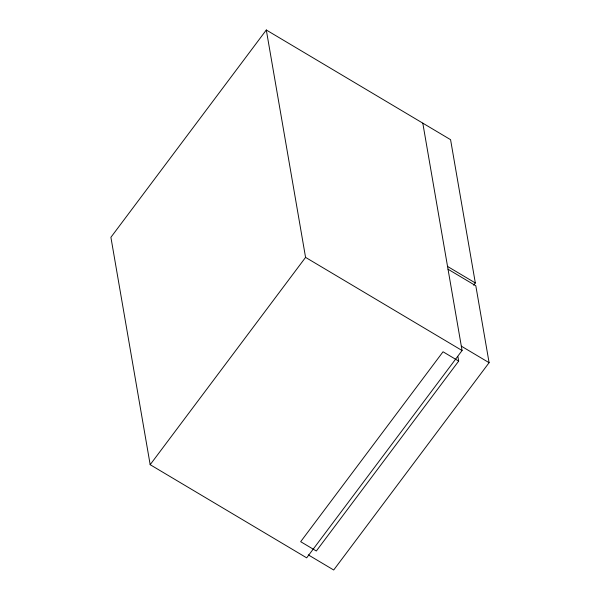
<?xml version="1.0" encoding="UTF-8"?>
<svg xmlns="http://www.w3.org/2000/svg" width="600" height="600" viewBox="0 0 600 600"><rect width="100%" height="100%" fill="white"/><g stroke="black" fill="none" stroke-linecap="round" stroke-linejoin="round"><path stroke-width="0.9" d="M473.647 285.202L475.327 282.96L450.577 139.68L266.303 30L110.903 237.308L150.172 464.692L306.675 557.842L462.075 350.528L422.798 123.15M150.172 464.692L305.572 257.385L266.303 30M458.685 361.095L316.327 551.002L300.675 541.688L443.04 351.78L458.685 361.095L457.928 356.715M448.035 269.235L475.815 285.765L489.097 362.692L333.697 570L308.303 554.88M447.548 266.43L475.327 282.96M461.325 346.155L489.097 362.692M305.572 257.385L462.075 350.528"/></g></svg>
